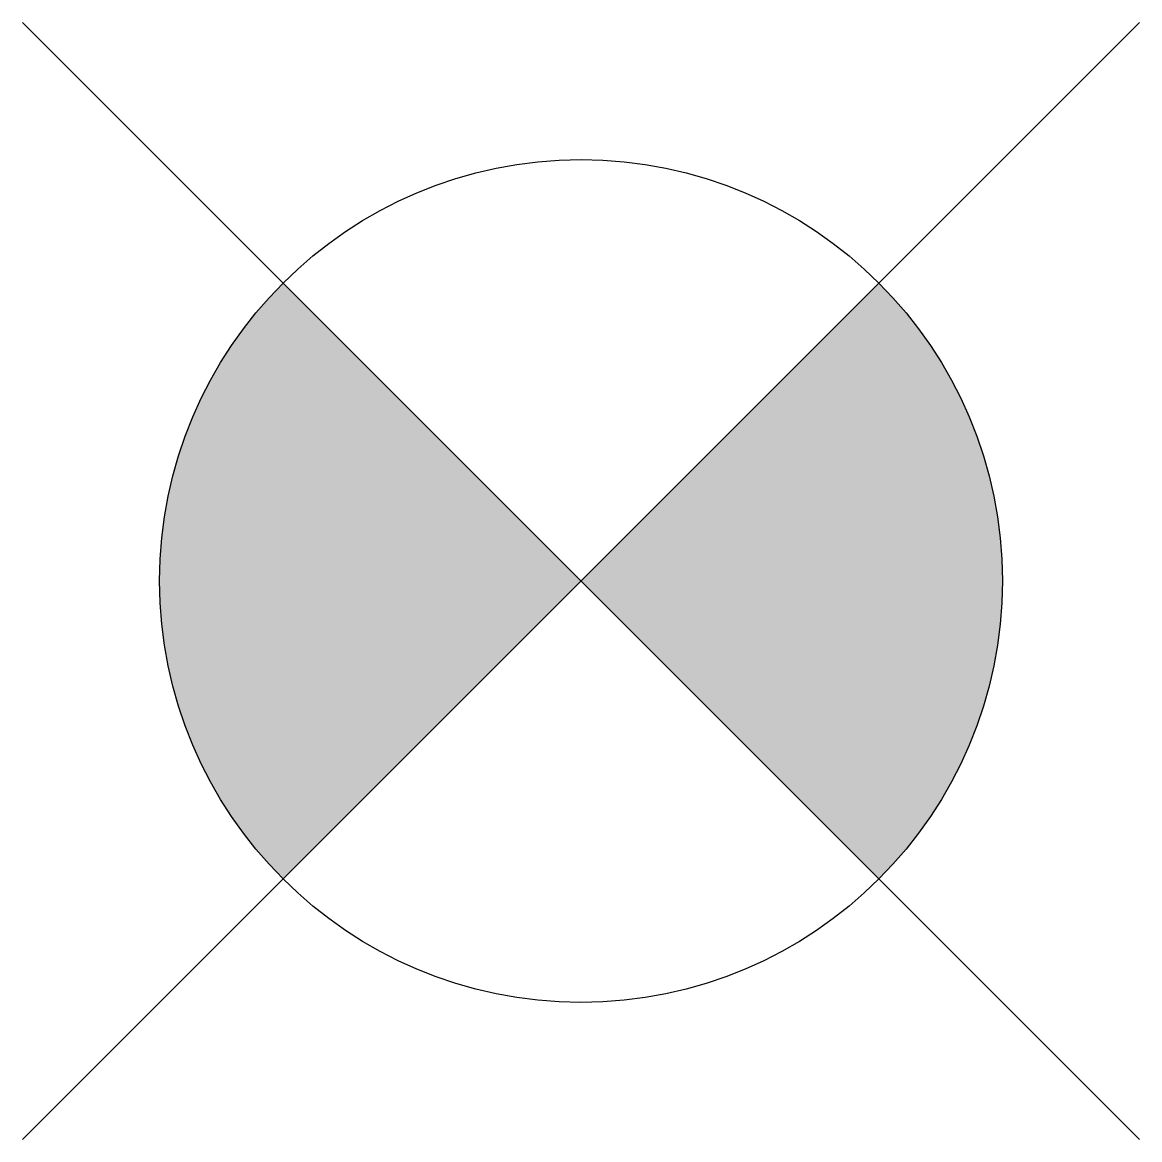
# Model space of a CAD drawing. Extents: x -1.33 to 1.33, y -1.33 to 1.33.
import ezdxf

# ---------------------------------------------------------------- set-up
doc = ezdxf.new("R2010")
doc.units = 0
doc.header["$LTSCALE"] = 0.2

msp = doc.modelspace()

# ---------------------------------------------------------------- hatches: boundary and pattern name
h = msp.add_hatch(color=256)
h.dxf.hatch_style = 1
h.paths.add_polyline_path([(-0.7071, 0.7071, 0.198912), (-1, 0, 0.198912), (-0.7071, -0.7071), (0, 0)])
h = msp.add_hatch(color=256)
h.dxf.hatch_style = 1
h.paths.add_polyline_path([(1, 0, 0.198912), (0.7071, 0.7071), (0, 0), (0.7071, -0.7071, 0.198912)])

# ---------------------------------------------------------------- linework, layer by layer
for p, q in [((-0.7071, 0.7071), (0.7071, -0.7071)), ((-0.7071, -0.7071), (0.7071, 0.7071))]:
    msp.add_line(p, q)
at = {"ltscale": 0.1, "flags": 128}
for points in [[(-1.3258, 1.3258), (1.3258, -1.3258)], [(1.3258, 1.3258), (-1.3258, -1.3258)]]:
    msp.add_lwpolyline(points, dxfattribs=at)
msp.add_circle((0, 0), 1)

doc.saveas('drawing.dxf')
